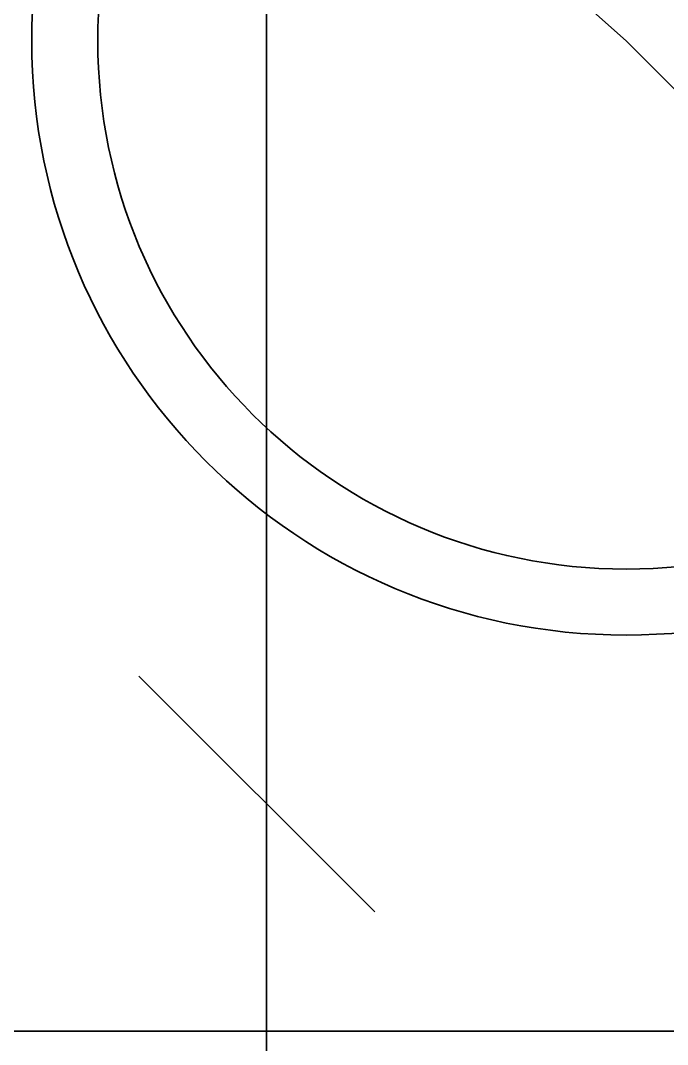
# Model space of a CAD drawing. Header units: millimetres. Extents: x -5016 to 62834, y -6019 to 88916.
# Drawn here: x 5233.3 to 5331.3, y 83848 to 84003.1 of the extents above; entities that cross this region are included whole.
import ezdxf

# ---------------------------------------------------------------- set-up
doc = ezdxf.new("R2010")
doc.units = ezdxf.units.MM
for name, color, linetype, lineweight in [('A-WALL-PATT', 8, 'Continuous', 13), ('АР_подложка', 8, 'Continuous', 13), ('ОВ_выноски', 7, 'Continuous', 18), ('ТЗ_ВК_К', 30, 'Continuous', 35)]:
    doc.layers.add(name, color=color, linetype=linetype, lineweight=lineweight)

# ---------------------------------------------------------------- blocks, each defined once
blk = doc.blocks.new('АР_bath')
at = {"layer": 'A-WALL-PATT', "lineweight": 9}
h = blk.add_hatch(dxfattribs=at)
h.set_pattern_fill('FP_1', color=256, style=0, pattern_type=2)
h.set_pattern_definition([(0, (0, 0), (571.5, 571.5), [71.437, -500.062]), (90, (0, 0), (-571.5, 571.5), [71.437, -500.062]), (135, (71.438, 0), (-571.5006711177161, 0), [101.028, -707.195]), (0, (71.438, 321.469), (571.5, 571.5), [71.437, -500.062]), (45, (107.156, 285.75), (0, 571.5006711177161), [50.514, -757.709]), (135, (107.156, 285.75), (-571.5006711177161, 0), [50.514, -757.709]), (0, (285.75, 464.344), (571.5, 571.5), [101.028, -470.472]), (45, (285.75, 464.344), (0, 571.5006711177161), [71.437, -736.7860000000001]), (135, (386.778, 464.344), (-571.5006711177161, 0), [71.437, -736.7860000000001]), (90, (392.906, 142.875), (-571.5, 571.5), [71.437, -500.062]), (45, (392.906, 142.875), (0, 571.5006711177161), [50.514, -757.709]), (135, (428.625, 178.594), (-571.5006711177161, 0), [50.514, -757.709]), (0, (71.438, 142.875), (571.5, 571.5), [35.719, -478.631]), (0, (500.063, 285.75), (571.5, 571.5), [35.719, -478.631]), (90, (321.469, 357.188), (-571.5, 571.5), [35.719, -478.631]), (135, (392.906, 35.719), (-571.5006711177161, 0), [50.514, -757.709]), (135, (142.875, 428.625), (-571.5006711177161, 0), [50.514, -757.709]), (45, (267.891, 187.523), (0, 571.5006711177161), [50.514, -757.709]), (90, (196.453, 71.438), (-571.5, 571.5), [8.93, -562.57]), (90, (223.242, 312.539), (-571.5, 571.5), [8.93, -562.57]), (90, (491.133, 410.766), (-571.5, 571.5), [8.93, -562.57]), (90, (500.063, 107.156), (-571.5, 571.5), [8.93, -562.57])])
h.paths.add_polyline_path([(7568.193719661485, 6472.643479776328), (7568.193719661485, 7122.643479776321), (7368.193719661462, 7122.643479776321), (7368.193719661462, 6472.643479776328)])
h.paths.add_polyline_path([(7368.193719661462, 8022.643479776327), (7568.193719661485, 8022.643479776327), (7568.193719661485, 11472.64347977634), (7368.193719661462, 11472.64347977634), (7368.193719661462, 8126.859693290919)])

msp = doc.modelspace()

# ---------------------------------------------------------------- block references
at = {"layer": 'АР_подложка'}
msp.add_blockref('АР_bath', (-2168, 75327), dxfattribs=at)

# ---------------------------------------------------------------- next in the draw order: hatches: boundary and pattern name
at = {"layer": 'ТЗ_ВК_К'}
h = msp.add_hatch(dxfattribs=at)
h.set_pattern_fill('ANSI31', scale=20, angle=45)
h.set_pattern_definition([(90, (0, 0), (-63.5000000009, 0), [])])
h.paths.add_polyline_path([(5200, 83740), (5450, 83740), (5450, 86400), (5200, 86400)])

# ---------------------------------------------------------------- next in the draw order: linework, layer by layer
at = {"layer": 'ОВ_выноски'}
for points in [[(5325, 84000), (4596.904143297242, 84647.19631706912)], [(5325, 84000), (5712.365440327094, 83612.63455967291)]]:
    msp.add_lwpolyline(points, dxfattribs=at)
at = {"layer": 'ТЗ_ВК_К'}
msp.add_lwpolyline([(5175, 83850), (5475.000000000001, 83850), (5475.000000000001, 84150), (5175, 84150)], close=True, dxfattribs=at)
for radius in [90, 80]:
    msp.add_circle((5325, 84000), radius, dxfattribs=at)

doc.saveas('drawing.dxf')
